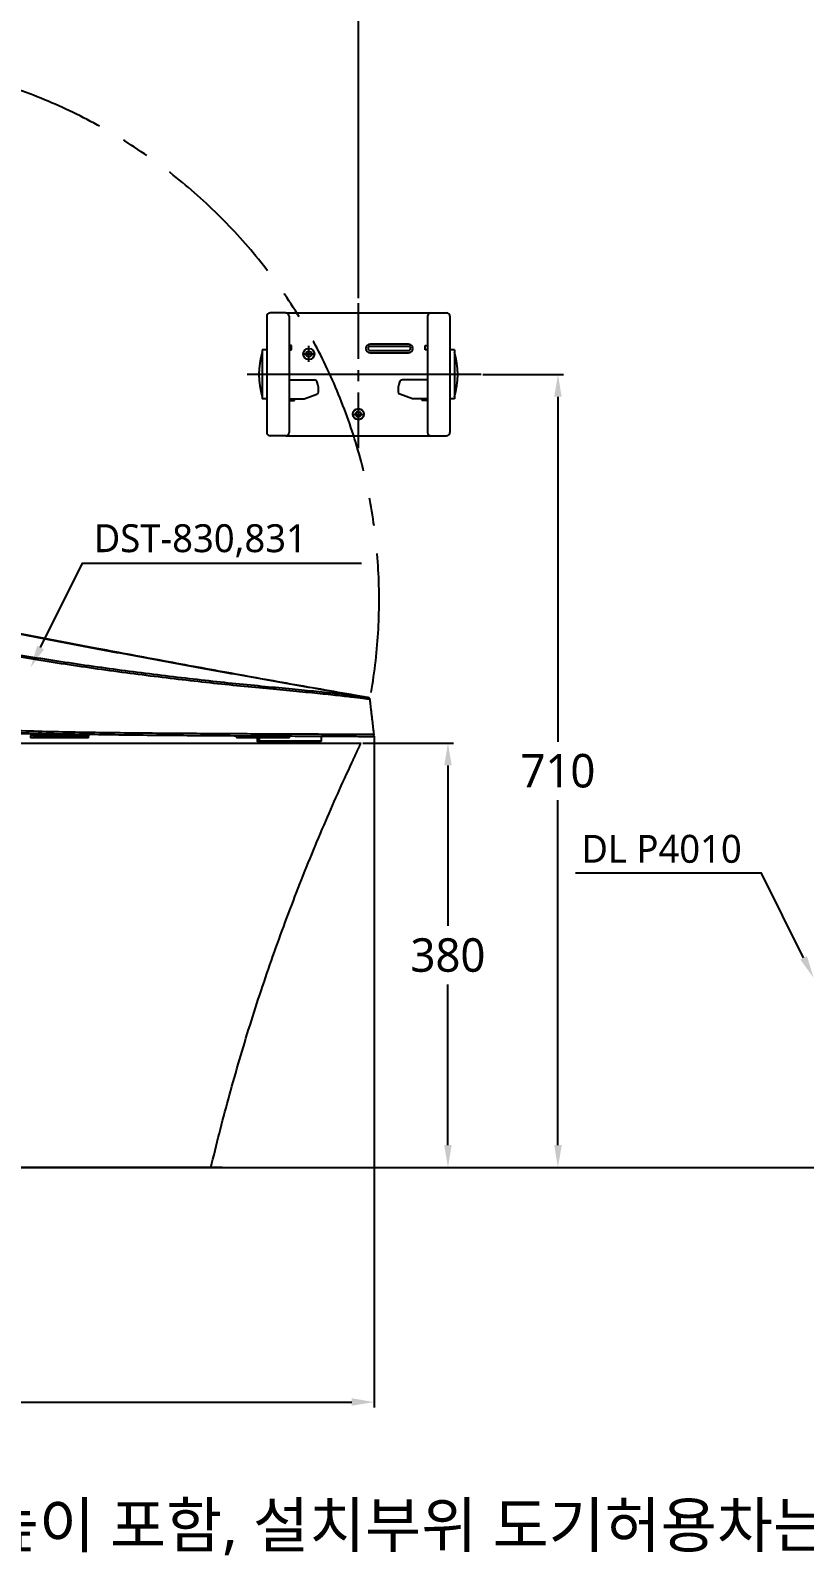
# Model space of a CAD drawing. Extents: x 3004 to 9384, y -52 to 2475.
# Drawn here: x 7175 to 7868, y -52 to 1313 of the extents above; entities that cross this region are included whole.
import ezdxf

# ---------------------------------------------------------------- set-up
doc = ezdxf.new("R2010")
doc.units = 0
doc.header["$LTSCALE"] = 20
doc.header["$MEASUREMENT"] = 0
doc.linetypes.add('CENTER', pattern=[2, 1.25, -0.25, 0.25, -0.25])
doc.layers.get('0').update_dxf_attribs({"linetype": 'CONTINUOUS'})
doc.layers.get('DEFPOINTS').update_dxf_attribs({"linetype": 'CONTINUOUS'})
for name, color, linetype in [('1', 7, 'CONTINUOUS'), ('2', 2, 'CONTINUOUS'), ('3', 3, 'CONTINUOUS'), ('4', 4, 'CONTINUOUS'), ('6', 6, 'CONTINUOUS'), ('CENTER', 2, 'CENTER')]:
    doc.layers.add(name, color=color, linetype=linetype)
doc.styles.add('GHS', font='romans', dxfattribs={"bigfont": 'ghs'})
doc.styles.add('ROMANS', font='NanumGothic.ttf', dxfattribs={"height": 10.144927})
doc.styles.get("Standard").update_dxf_attribs({"font": 'NanumGothic.ttf'})
doc.dimstyles.get("Standard").update_dxf_attribs({"dimtxt": 2.7, "dimasz": 2.5, "dimexe": 1.5, "dimexo": 1.5, "dimgap": 1.5, "dimtad": 1, "dimdec": 0, "dimlfac": 10, "dimzin": 0, "dimdsep": 46, "dimtxsty": 'Standard', "dimcen": 0, "dimclrt": 2, "dimadec": 0, "dimazin": 0, "dimtfac": 1, "dimtdec": 0, "dimtmove": 0, "dimatfit": 3, "dimfxl": 0, "dimtolj": 1, "dimtzin": 0, "dimarcsym": 0})

# ---------------------------------------------------------------- blocks, each defined once
blk = doc.blocks.new('A$C48E07EFB')
at = {"layer": '1', "color": 0}
for p, q in [((416.6, 6.7), (416.6, 4.6)), ((429.5, 4.6), (416.6, 4.6)), ((429.5, 6.6), (429.5, 4.6)), ((457.4, 4.6), (429.5, 4.6)), ((457.4, 6.6), (457.4, 4.6)), ((468.6, 4.6), (457.4, 4.6)), ((468.6, 4.6), (468.6, 6.6)), ((601, 6.6), (601, 4.6)), ((619.6, 4.6), (601, 4.6)), ((619.4, 4.6), (619.4, 2.1)), ((619.5, 2.1), (619.4, 2.1)), ((619.5, 4.6), (619.5, 2.1)), ((619.5, 2.1), (620, 2.1)), ((619.6, 6.5), (619.6, 4.6)), ((643.1, 4.6), (619.6, 4.6)), ((620, 2.1), (620, 4.6)), ((620, 2.1), (621.3, 2.1)), ((620.8, 1.1), (620.4, 1.1)), ((621.3, 4.6), (621.3, 2.1)), ((643.1, 6.4), (643.1, 4.6)), ((648.5, 4.6), (643.1, 4.6)), ((648.5, 4.6), (648.5, 6.4)), ((676.7, 6.2), (676.7, 2.1))]:
    blk.add_line(p, q, dxfattribs=at)
blk.add_arc((620.4, 2.1), 1, 180, 270, dxfattribs=at)
for centre, major_axis, ratio, start_param, end_param in [((429.6, 6.6), (0, -1.5), 0.073035, 3.141593, 4.712389), ((457.5, 6.6), (0, 1.5), 0.073035, 0, 1.570796), ((470.1, 6.6), (0, -1.5), 1, 3.657649, 4.71638), ((620.4, 2.1), (0, 1), 0.874705, 1.570796, 3.141593), ((620.8, 2.1), (0, -1), 0.874705, 4.712389, 6.283185), ((620.8, 2.1), (0, -1), 0.487639, 0, 1.570796)]:
    blk.add_ellipse(centre, major_axis=major_axis, ratio=ratio, start_param=start_param, end_param=end_param, dxfattribs=at)
for points, degree in [([(719.1, 40.7), (485.1, 81.3), (282.8, 123)], 2), ([(724.1, 7.7), (720.4, 39.4)], 1)]:
    blk.add_open_spline(points, degree=degree, dxfattribs=at)
for points, knots in [([(717.2, 41), (701, 43.7), (667.2, 49.6), (616.1, 58.6), (564.1, 68), (513, 77.4), (462.7, 86.8), (413.3, 96.3), (364.7, 105.9), (321.2, 114.6), (293.9, 120.2), (282.5, 122.6)], [0, 0, 0, 0, 0.111385, 0.232643, 0.352037, 0.46957, 0.585242, 0.699055, 0.811011, 0.921113, 1, 1, 1, 1]), ([(350, 87.1), (369.3, 83.6), (388.6, 80.3), (427.2, 74), (446.5, 71), (485.1, 65.4), (504.4, 62.8), (542.9, 58), (561.9, 55.8), (589.8, 52.8), (599, 51.9), (616.9, 50.1), (625.5, 49.3), (642, 47.8), (649.9, 47), (664.9, 45.6), (672, 44.9), (684.8, 43.6), (690.6, 43), (701, 41.8), (705.5, 41.3), (712.8, 40.4), (715.6, 40), (719.4, 39.5), (720.4, 39.4), (720.4, 39.4)], [0, 0, 0, 0, 0.125, 0.125, 0.25, 0.25, 0.375, 0.375, 0.5, 0.5, 0.5625, 0.5625, 0.625, 0.625, 0.6875, 0.6875, 0.75, 0.75, 0.8125, 0.8125, 0.875, 0.875, 0.9375, 0.9375, 1, 1, 1, 1]), ([(719.1, 40.7), (719.1, 40.7), (718.2, 40.8), (714.4, 41.3), (711.6, 41.7), (704.3, 42.6), (699.8, 43.2), (689.4, 44.4), (683.6, 45), (670.9, 46.3), (663.8, 47), (648.9, 48.4), (641, 49.2), (624.6, 50.7), (616, 51.6), (598.2, 53.3), (589, 54.3), (561.3, 57.3), (542.4, 59.5), (504.1, 64.3), (484.9, 66.9), (446.3, 72.4), (427.1, 75.4), (389.2, 81.6), (370.5, 84.8), (351.8, 88.2)], [0, 0, 0, 0, 0.06272, 0.06272, 0.125439, 0.125439, 0.188159, 0.188159, 0.250878, 0.250878, 0.313598, 0.313598, 0.376317, 0.376317, 0.439037, 0.439037, 0.501756, 0.501756, 0.627195, 0.627195, 0.752634, 0.752634, 0.878073, 0.878073, 1, 1, 1, 1]), ([(720.4, 39.4), (720.3, 39.6), (720.3, 39.7), (720.1, 40), (720, 40.2), (719.8, 40.4), (719.7, 40.5), (719.4, 40.6), (719.2, 40.7), (719.1, 40.7)], [0, 0, 0, 0, 0.26355, 0.26355, 0.5271, 0.5271, 0.79065, 0.79065, 1, 1, 1, 1]), ([(349.7, 14.7), (359.4, 13.3), (369.2, 12), (388.6, 10.3), (398.4, 9.8), (427.6, 8.6), (447.1, 8.3), (486.1, 7.7), (505.5, 7.4), (544, 7.1), (563, 6.9), (590.8, 6.7), (600, 6.7), (618, 6.5), (626.9, 6.5), (643.7, 6.4), (651.7, 6.4), (666.7, 6.3), (673.9, 6.2), (687, 6.2), (692.8, 6.1), (700.6, 6.1), (703.1, 6.1), (707.5, 6.1), (709.6, 6.1), (715.1, 6), (717.9, 6), (721.7, 6), (722.6, 6), (722.6, 6)], [0, 0, 0, 0, 0.0625, 0.0625, 0.125, 0.125, 0.25, 0.25, 0.375, 0.375, 0.5, 0.5, 0.5625, 0.5625, 0.625, 0.625, 0.6875, 0.6875, 0.75, 0.75, 0.8125, 0.8125, 0.84375, 0.84375, 0.875, 0.875, 0.9375, 0.9375, 1, 1, 1, 1]), ([(724.1, 7.7), (724.1, 7.7), (723.2, 7.7), (719.5, 7.7), (716.7, 7.7), (711.2, 7.7), (709.1, 7.7), (704.7, 7.8), (702.2, 7.8), (694.4, 7.8), (688.6, 7.8), (675.5, 7.9), (668.4, 7.9), (653.2, 8), (645.3, 8), (628.4, 8.1), (619.5, 8.1), (601.4, 8.3), (592.2, 8.3), (564.2, 8.5), (545.2, 8.6), (506.6, 9), (487, 9.2), (447.9, 9.8), (428.3, 10.2), (398.9, 11.4), (389.1, 11.9), (369.5, 13.5), (359.8, 14.8), (350, 16.2)], [0, 0, 0, 0, 0.0625, 0.0625, 0.125, 0.125, 0.15625, 0.15625, 0.1875, 0.1875, 0.25, 0.25, 0.3125, 0.3125, 0.375, 0.375, 0.4375, 0.4375, 0.5, 0.5, 0.625, 0.625, 0.75, 0.75, 0.875, 0.875, 0.9375, 0.9375, 1, 1, 1, 1]), ([(456.4, 8.1), (449, 8.1), (441.7, 8.1), (424.7, 8.1), (415, 8), (398.7, 8.7), (392, 9.3), (385.3, 10.3)], [0, 0, 0, 0, 0.310197, 0.310197, 0.713178, 0.713178, 1, 1, 1, 1]), ([(429.5, 6.6), (426.3, 6.6), (423.1, 6.6), (418.4, 6.7), (416.9, 6.7), (416.6, 6.7), (416.6, 6.7), (416.6, 6.7)], [0, 0, 0, 0, 0.478962, 0.478962, 0.957924, 0.957924, 1, 1, 1, 1]), ([(457.4, 6.6), (456.4, 6.6), (455.4, 6.6), (450.4, 6.6), (446.5, 6.6), (438.1, 6.6), (433.8, 6.6), (429.5, 6.6)], [0, 0, 0, 0, 0.107143, 0.107143, 0.535714, 0.535714, 1, 1, 1, 1]), ([(468.6, 6.6), (468.6, 6.6), (467.5, 6.6), (463.6, 6.6), (460.6, 6.6), (457.4, 6.6)], [0, 0, 0, 0, 0.476002, 0.476002, 1, 1, 1, 1]), ([(675.7, 1.1), (675.7, 1.1), (675.3, 1.1), (673.9, 1.1), (672.8, 1.1), (670.1, 1.1), (668.3, 1.1), (664.3, 1.1), (661.9, 1.1), (656.8, 1.1), (654, 1.1), (647.8, 1.1), (644.5, 1.1), (634.6, 1.1), (627.8, 1.1), (620.8, 1.1)], [0, 0, 0, 0, 0.125, 0.125, 0.25, 0.25, 0.375, 0.375, 0.5, 0.5, 0.625, 0.625, 0.75, 0.75, 1, 1, 1, 1]), ([(621.3, 2.1), (628.4, 2.1), (635.2, 2.1), (645.2, 2.1), (648.6, 2.1), (654.8, 2.1), (657.6, 2.1), (662.8, 2.1), (665.2, 2.1), (669.3, 2.1), (671, 2.1), (675.2, 2.1), (676.7, 2.1), (676.7, 2.1)], [0, 0, 0, 0, 0.25, 0.25, 0.375, 0.375, 0.5, 0.5, 0.625, 0.625, 0.75, 0.75, 1, 1, 1, 1]), ([(676.7, 2.1), (676.7, 2), (676.7, 1.9), (676.6, 1.7), (676.6, 1.6), (676.4, 1.4), (676.3, 1.4), (676.1, 1.2), (676, 1.2), (675.9, 1.2), (675.8, 1.1), (675.7, 1.1)], [0, 0, 0, 0, 0.214941, 0.214941, 0.429881, 0.429881, 0.644822, 0.644822, 0.859762, 0.859762, 1, 1, 1, 1]), ([(722.6, 6), (722.8, 6), (722.9, 6), (723.3, 6.1), (723.4, 6.2), (723.7, 6.4), (723.8, 6.6), (724, 6.9), (724, 7), (724.1, 7.3), (724.1, 7.5), (724.1, 7.7)], [0, 0, 0, 0, 0.19923, 0.19923, 0.39846, 0.39846, 0.59769, 0.59769, 0.796921, 0.796921, 1, 1, 1, 1])]:
    blk.add_open_spline(points, degree=3, knots=knots, dxfattribs=at)
blk = doc.blocks.new('*D20')
at = {"color": 3, "lineweight": -2}
for p, q in [((7580, 1004.9), (7652.2, 1004.9)), ((7647.2, 984.9), (7647.2, 676.1)), ((7647.2, 314.9), (7647.2, 623.7)), ((7622.9, 294.9), (7652.2, 294.9))]:
    blk.add_line(p, q, dxfattribs=at)
at = {"color": 3}
for points in [[(7643.9, 984.9), (7650.6, 984.9), (7647.2, 1004.9)], [(7643.9, 314.9), (7650.6, 314.9), (7647.2, 294.9)]]:
    blk.add_solid(points, dxfattribs=at)
at = {"layer": 'DEFPOINTS', "color": 0}
for p in [(7578.5, 1004.9), (7621.4, 294.9), (7647.2, 294.9)]:
    blk.add_point(p, dxfattribs=at)
at = {"color": 2, "insert": (7647.2, 649.9), "char_height": 30, "attachment_point": 5}
blk.add_mtext('\\A1;710', dxfattribs=at)
blk = doc.blocks.new('*D21')
at = {"color": 3, "lineweight": -2}
for p, q in [((6748.6, 1093.3), (6748.6, 1346.3)), ((6768.6, 1341.3), (7448.6, 1341.3)), ((7468.6, 1073.1), (7468.6, 1346.3))]:
    blk.add_line(p, q, dxfattribs=at)
at = {"color": 3}
for points in [[(6768.6, 1344.6), (6768.6, 1337.9), (6748.6, 1341.3)], [(7448.6, 1344.6), (7448.6, 1337.9), (7468.6, 1341.3)]]:
    blk.add_solid(points, dxfattribs=at)
at = {"layer": 'DEFPOINTS', "color": 0}
for p in [(7468.6, 1341.3), (6748.6, 1091.8), (7468.6, 1071.6)]:
    blk.add_point(p, dxfattribs=at)
at = {"color": 2, "insert": (7108, 1367.5), "char_height": 30, "attachment_point": 5}
blk.add_mtext('\\A1;720', dxfattribs=at)
blk = doc.blocks.new('*D17')
at = {"color": 3, "lineweight": -2}
for p, q in [((7472.6, 674.9), (7553.8, 674.9)), ((7548.8, 654.9), (7548.8, 511.3)), ((7548.8, 314.9), (7548.8, 458.6)), ((7332.8, 294.9), (7553.8, 294.9))]:
    blk.add_line(p, q, dxfattribs=at)
at = {"color": 3}
for points in [[(7545.5, 654.9), (7552.1, 654.9), (7548.8, 674.9)], [(7545.5, 314.9), (7552.1, 314.9), (7548.8, 294.9)]]:
    blk.add_solid(points, dxfattribs=at)
at = {"layer": 'DEFPOINTS', "color": 0}
for p in [(7471.1, 674.9), (7331.3, 294.9), (7548.8, 294.9)]:
    blk.add_point(p, dxfattribs=at)
at = {"color": 2, "insert": (7548.8, 484.9), "char_height": 30, "attachment_point": 5}
blk.add_mtext('\\A1;380', dxfattribs=at)
blk = doc.blocks.new('*D19')
at = {"color": 3, "lineweight": -2}
for p, q in [((7482.7, 680.9), (7482.7, 79.9)), ((6748.6, 293.4), (6748.6, 79.9)), ((6768.6, 84.9), (7462.7, 84.9))]:
    blk.add_line(p, q, dxfattribs=at)
at = {"color": 3}
for points in [[(6768.6, 88.3), (6768.6, 81.6), (6748.6, 84.9)], [(7462.7, 88.3), (7462.7, 81.6), (7482.7, 84.9)]]:
    blk.add_solid(points, dxfattribs=at)
at = {"layer": 'DEFPOINTS', "color": 0}
for p in [(7482.7, 682.4), (6748.6, 294.9), (7482.7, 84.9)]:
    blk.add_point(p, dxfattribs=at)
at = {"color": 2, "insert": (7120.7, 111.3), "char_height": 30, "attachment_point": 5}
blk.add_mtext('\\A1;735', dxfattribs=at)

msp = doc.modelspace()

# ---------------------------------------------------------------- linework, layer by layer
at = {"color": 7}
for p, q in [((6823.2, 294.9), (7354.2, 294.9)), ((7217.5, 294.9), (7137.6, 294.9)), ((7318.6, 294.9), (7217.5, 294.9)), ((7341.3, 294.9), (7318.6, 294.9))]:
    msp.add_line(p, q, dxfattribs=at)
at = {"color": 1, "linetype": 'CENTER', "ltscale": 5}
msp.add_arc((7002.8, 803.1), 484.4, 350.1271, 97.2465, dxfattribs=at)
at = {"layer": '1', "color": 7}
for p, q in [((7424.3, 1016.3), (7424.3, 1030.6)), ((7418.9, 1023.2), (7429.9, 1023.2)), ((7578.5, 1004.9), (7369.2, 1004.9)), ((7468.6, 962.1), (7468.6, 976.4)), ((7463.2, 969), (7474.2, 969))]:
    msp.add_line(p, q, dxfattribs=at)
at = {"layer": '1', "color": 7, "linetype": 'Continuous'}
msp.add_line((7346.9, 294.9), (7348.6, 294.9), dxfattribs=at)
for points, knots in [([(6778.6, 674.9), (6778.7, 674.9), (6778.8, 674.9), (6780.6, 674.9), (6782.5, 674.9), (6786.7, 674.9), (6789, 674.9), (6794, 674.9), (6796.8, 674.9), (6802.7, 674.9), (6805.9, 674.9), (6812.8, 674.9), (6816.5, 674.9), (6824.2, 674.9), (6828.2, 674.9), (6840.6, 674.9), (6849.3, 674.9), (6862.5, 674.9), (6866.9, 674.9), (6875.8, 674.9), (6880.3, 674.9), (6893.7, 674.9), (6902.7, 674.9), (6920.7, 674.9), (6929.7, 674.9), (6947.7, 674.9), (6956.6, 674.9), (6974.6, 674.9), (6983.6, 674.9), (7001.6, 674.9), (7019.8, 674.9), (7045.8, 674.9), (7078.7, 674.9), (7100.5, 674.9), (7134.8, 674.9), (7156.8, 674.9), (7189.8, 674.9), (7200.8, 674.9), (7222.8, 674.9), (7233.8, 674.9), (7255.7, 674.9), (7266.6, 674.9), (7288.4, 674.9), (7299.2, 674.9), (7320.6, 674.9), (7331.2, 674.9), (7352, 674.9), (7362.2, 674.9), (7381.6, 674.9), (7391, 674.9), (7408.5, 674.9), (7416.8, 674.9), (7432.1, 674.9), (7439.1, 674.9), (7451.4, 674.9), (7456.7, 674.9), (7465.3, 674.9), (7468.6, 674.9), (7470.9, 674.9), (7471, 674.9), (7471.1, 674.9)], [0, 0, 0, 0, 0.001051, 0.001051, 0.019011, 0.019011, 0.036972, 0.036972, 0.054932, 0.054932, 0.072893, 0.072893, 0.090853, 0.090853, 0.108814, 0.108814, 0.144735, 0.144735, 0.162695, 0.162695, 0.180656, 0.180656, 0.216577, 0.216577, 0.252498, 0.252498, 0.288418, 0.288418, 0.324339, 0.324339, 0.36026, 0.396181, 0.432102, 0.476413, 0.476413, 0.556645, 0.556645, 0.596761, 0.596761, 0.636877, 0.636877, 0.676993, 0.676993, 0.717109, 0.717109, 0.757225, 0.757225, 0.797341, 0.797341, 0.837457, 0.837457, 0.877573, 0.877573, 0.917689, 0.917689, 0.957805, 0.957805, 0.997921, 0.997921, 1, 1, 1, 1]), ([(7336.7, 294.8), (7341.5, 315.3), (7352.1, 356.7), (7370.1, 418.5), (7390.5, 480.3), (7413, 541.3), (7437.1, 600.4), (7454.2, 638.8), (7462.9, 657.3)], [0, 0, 0, 0, 0.164311, 0.332978, 0.502246, 0.67162, 0.840751, 1, 1, 1, 1]), ([(7346.6, 294.9), (7346, 294.9), (7345.1, 294.9), (7342.5, 294.9), (7340.5, 294.9), (7335.8, 294.9), (7333.1, 294.9), (7326.9, 294.9), (7323.5, 294.9), (7316.2, 294.9), (7312.3, 294.9), (7300, 294.9), (7290.9, 294.9), (7272.1, 294.9), (7262.3, 294.9), (7242.1, 294.9), (7231.6, 294.9), (7200.4, 294.9), (7179.5, 294.9), (7137.4, 294.9), (7116.3, 294.9), (7074.1, 294.9), (7053, 294.9), (7010.7, 294.9), (6989.5, 294.9), (6957.8, 294.9), (6947.2, 294.9), (6926.1, 294.9), (6915.5, 294.9), (6904.9, 294.9)], [0, 0, 0, 0, 0.022308, 0.022308, 0.054897, 0.054897, 0.087487, 0.087487, 0.120077, 0.120077, 0.152667, 0.152667, 0.217846, 0.217846, 0.283026, 0.283026, 0.348205, 0.348205, 0.478564, 0.478564, 0.608923, 0.608923, 0.739282, 0.739282, 0.869641, 0.869641, 0.934821, 0.934821, 1, 1, 1, 1])]:
    msp.add_open_spline(points, degree=3, knots=knots, dxfattribs=at)
msp.add_open_spline([(7462.8, 657.3), (7466.9, 666.1), (7471.1, 674.9)], degree=2, dxfattribs=at)
at = {"layer": '3'}
msp.add_lwpolyline([(7184.2, 760.3), (7221.9, 836), (7471.5, 836)], dxfattribs=at)
at = {"layer": '3', "extrusion": (0, 0, -1)}
msp.add_lwpolyline([(-7867.1, 482.6), (-7829.4, 558.3), (-7662.8, 558.3)], dxfattribs=at)
at = {"layer": '3'}
msp.add_solid([(7187.2, 758.8), (7175.3, 742.4), (7181.2, 761.8)], dxfattribs=at)
at = {"layer": '3', "extrusion": (0, 0, -1)}
msp.add_solid([(-7864.1, 481.1), (-7876, 464.7), (-7870.1, 484.1)], dxfattribs=at)
at = {"layer": '4', "color": 7}
for p, q in [((7386.6, 1056.9), (7386.6, 952.9)), ((7403.6, 1059.9), (7389.6, 1059.9)), ((7403.6, 1059.9), (7533.6, 1059.9)), ((7406.6, 1056.9), (7406.6, 952.9)), ((7530.6, 1056.9), (7530.6, 952.9)), ((7533.6, 1059.9), (7547.6, 1059.9)), ((7550.6, 1056.9), (7550.6, 952.9)), ((7382.6, 1026.9), (7382.6, 982.9)), ((7386.6, 1026.9), (7382.6, 1026.9)), ((7408.7, 1030.9), (7406.6, 1030.9)), ((7406.6, 1026.9), (7408.7, 1026.9)), ((7408.7, 1026.9), (7408.7, 1030.9)), ((7528.5, 1030.9), (7530.6, 1030.9)), ((7528.5, 1026.9), (7528.5, 1030.9)), ((7530.6, 1026.9), (7528.5, 1026.9)), ((7554.6, 1026.9), (7550.6, 1026.9)), ((7554.6, 1026.9), (7554.6, 982.9)), ((7406.6, 999.9), (7429.1, 999.9)), ((7530.6, 999.9), (7508.1, 999.9)), ((7420.1, 982.9), (7431.6, 987.3)), ((7517.1, 982.9), (7505.6, 987.3)), ((7386.6, 982.9), (7382.6, 982.9)), ((7406.6, 982.9), (7420.1, 982.9)), ((7406.6, 981.4), (7411.4, 981.4)), ((7411.4, 981.4), (7411.4, 982.9)), ((7530.6, 982.9), (7517.1, 982.9)), ((7525.8, 981.4), (7525.8, 982.9)), ((7530.6, 981.4), (7525.8, 981.4)), ((7554.6, 982.9), (7550.6, 982.9)), ((7403.6, 949.9), (7389.6, 949.9)), ((7403.6, 949.9), (7533.6, 949.9)), ((7533.6, 949.9), (7547.6, 949.9))]:
    msp.add_line(p, q, dxfattribs=at)
for points in [[(7513.4, 1024.2, 1), (7513.4, 1032), (7479.2, 1032, 1), (7479.2, 1024.2)], [(7513.4, 1026.2, 1), (7513.4, 1030), (7479.2, 1030, 1), (7479.2, 1026.2)]]:
    msp.add_lwpolyline(points, format="xyb", close=True, dxfattribs=at)
for centre, radius in [((7424.3, 1023.2), 5), ((7424.3, 1023.2), 2.5), ((7468.6, 969.3), 5), ((7468.6, 969.3), 2.5)]:
    msp.add_circle(centre, radius, dxfattribs=at)
for centre, radius, start, end in [((7389.6, 1056.9), 3, 90, 180), ((7403.6, 1056.9), 3, 0, 90), ((7533.6, 1056.9), 3, 90, 180), ((7547.6, 1056.9), 3, 0, 90), ((7447.8, 1004.9), 68.2, 162.9409, 197.0591), ((7489.4, 1004.9), 68.2, 342.9409, 17.0591), ((7429.1, 996.9), 3, 20.743, 90), ((7414.5, 991.4), 18.5, 352.3216, 20.743), ((7522.7, 991.4), 18.5, 159.257, 187.6784), ((7508.1, 996.9), 3, 90, 159.257), ((7430.9, 989.2), 2, 290.9719, 352.3216), ((7506.3, 989.2), 2, 187.6784, 249.0281), ((7389.6, 952.9), 3, 180, 270), ((7403.6, 952.9), 3, 270, 0), ((7533.6, 952.9), 3, 180, 270), ((7547.6, 952.9), 3, 270, 0)]:
    msp.add_arc(centre, radius, start, end, dxfattribs=at)
at = {"layer": '6'}
msp.add_lwpolyline([(7993.9, 2219.9), (6748.6, 2219.9), (6748.6, 294.9), (8015.8, 294.9)], dxfattribs=at)
at = {"layer": 'CENTER', "color": 7, "linetype": 'CENTER', "ltscale": 2}
msp.add_line((7468.6, 938.8), (7468.6, 1071.6), dxfattribs=at)

# ---------------------------------------------------------------- block references
msp.add_blockref('A$C48E07EFB', (6758.6, 674.8))

# ---------------------------------------------------------------- texts
at = {"layer": '2', "char_height": 25, "attachment_point": 4, "style": 'ROMANS'}
for s, insert in [('DST-830,831', (7231.8, 856)), ('DL P4010', (7668.2, 580))]:
    msp.add_mtext(s, dxfattribs=dict(at, insert=insert))
at = {"layer": '3', "color": 1, "insert": (6735.7, -5.2), "char_height": 40, "attachment_point": 1, "style": 'GHS'}
msp.add_mtext_dynamic_manual_height_columns('{\\fNanumGothic|b0|i0|c129|p50;※주의: 비데 개폐높이 포함, 설치부위 도기허용차는 ±5%이므로 반드시 실측 확인 후 시공하십시오.}', width=2648.262, gutter_width=13.5, heights=[0], dxfattribs=at)

# ---------------------------------------------------------------- dimensions: what is measured, and where the dimension line sits
dim = msp.add_linear_dim(base=(7468.6, 1341.3), p1=(6748.6, 1091.8), p2=(7468.6, 1071.6), dimstyle='Standard', override={"dimtxt": 30, "dimasz": 20, "dimexe": 5, "dimgap": 10, "dimtih": 1, "dimtoh": 1, "dimlfac": 1, "dimzin": 12, "dimclrd": 3, "dimclre": 3, "dimazin": 2, "dimarcsym": 1})
dim.commit()
dim.dimension.update_dxf_attribs({"geometry": '*D21', "text_midpoint": (7108, 1341.3), "dimtype": 160})
dim = msp.add_linear_dim(base=(7647.2, 294.9), p1=(7578.5, 1004.9), p2=(7621.4, 294.9), angle=90, dimstyle='Standard', override={"dimtxt": 30, "dimasz": 20, "dimexe": 5, "dimgap": 10, "dimtih": 1, "dimtoh": 1, "dimlfac": 1, "dimzin": 12, "dimclrd": 3, "dimclre": 3, "dimazin": 2, "dimarcsym": 1})
dim.commit()
dim.dimension.update_dxf_attribs({"geometry": '*D20', "text_midpoint": (7647.2, 649.9), "dimtype": 160})
dim = msp.add_linear_dim(base=(7482.7, 84.9), p1=(6748.6, 294.9), p2=(7482.7, 682.4), text='735', dimstyle='Standard', override={"dimtxt": 30, "dimasz": 20, "dimexe": 5, "dimgap": 10, "dimtih": 1, "dimtoh": 1, "dimlfac": 1, "dimzin": 12, "dimclrd": 3, "dimclre": 3, "dimazin": 2, "dimarcsym": 1})
dim.commit()
dim.dimension.update_dxf_attribs({"geometry": '*D19', "text_midpoint": (7120.7, 84.9), "dimtype": 160})
dim = msp.add_linear_dim(base=(7548.8, 294.9), p1=(7471.1, 674.9), p2=(7331.3, 294.9), angle=90, text='380', dimstyle='Standard', override={"dimtxt": 30, "dimasz": 20, "dimexe": 5, "dimgap": 10, "dimtih": 1, "dimtoh": 1, "dimlfac": 1, "dimzin": 12, "dimclrd": 3, "dimclre": 3, "dimazin": 2, "dimarcsym": 1})
dim.commit()
dim.dimension.update_dxf_attribs({"geometry": '*D17', "text_midpoint": (7548.8, 484.9)})

doc.saveas('drawing.dxf')
